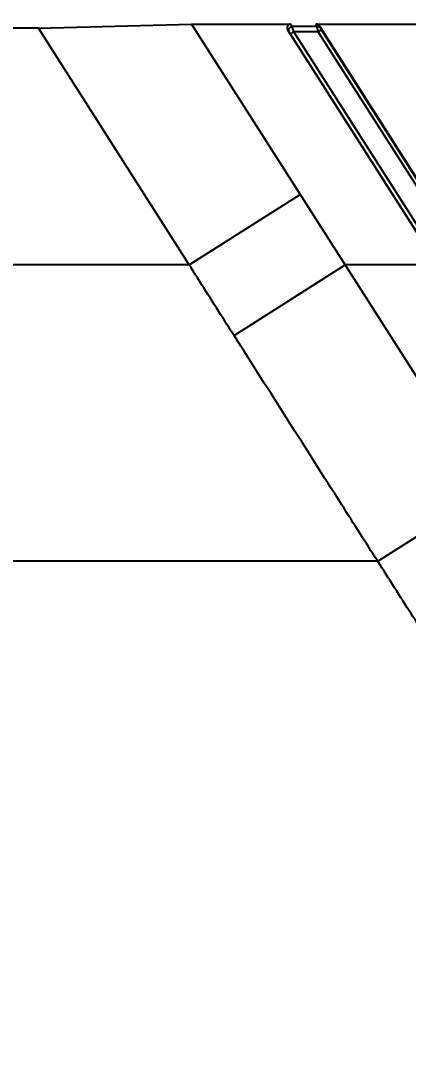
# Model space of a CAD drawing. Header units: millimetres. Extents: x 1409 to 26878, y 589 to 5187.
# Drawn here: x 2945.8 to 2975.2, y 1485.6 to 1564.6 of the extents above; entities that cross this region are included whole.
import ezdxf

# ---------------------------------------------------------------- set-up
doc = ezdxf.new("R2010")
doc.units = ezdxf.units.MM
doc.layers.add('细实线', color=7, linetype='Continuous', lineweight=18)
doc.styles.add('工程字', font='gbenor.shx', dxfattribs={"bigfont": 'gbcbig.shx'})
doc.dimstyles.new('ISO-200', dxfattribs={"dimtxt": 15, "dimasz": 5, "dimexe": 2, "dimexo": 1, "dimgap": 2, "dimtad": 1, "dimdsep": 46, "dimtxsty": '工程字', "dimcen": 2.5, "dimclrd": 3, "dimclre": 3, "dimclrt": 6, "dimadec": 0, "dimazin": 0, "dimtfac": 1, "dimtmove": 0, "dimatfit": 3, "dimfxl": 1, "dimarcsym": 0})

# ---------------------------------------------------------------- blocks, each defined once
blk = doc.blocks.new('*D135')
at = {"layer": 'Defpoints', "color": 0, "transparency": 16777216}
for p in [(3120.884, 1590.431), (2590.884, 1539.8), (3120.884, 1539.8)]:
    blk.add_point(p, dxfattribs=at)
at = {"layer": '细实线', "color": 3, "lineweight": -2, "transparency": 16777216}
for p, q in [((2590.884, 1540.8), (2590.884, 1592.431)), ((3120.884, 1540.8), (3120.884, 1592.431)), ((2595.884, 1590.431), (3115.884, 1590.431))]:
    blk.add_line(p, q, dxfattribs=at)
at = {"layer": '细实线', "color": 3, "transparency": 16777216}
for points in [[(2595.884, 1591.264), (2595.884, 1589.598), (2590.884, 1590.431)], [(3115.884, 1591.264), (3115.884, 1589.598), (3120.884, 1590.431)]]:
    blk.add_solid(points, dxfattribs=at)
at = {"layer": '细实线', "color": 6, "lineweight": 5, "transparency": 16777216, "insert": (2855.884, 1599.931), "char_height": 15, "attachment_point": 5, "style": '工程字'}
blk.add_mtext('530', dxfattribs=at)
blk = doc.blocks.new('*D136')
at = {"layer": 'Defpoints', "color": 0, "transparency": 16777216}
for p in [(3139.384, 1609.782), (2572.384, 1537.3), (3139.384, 1537.3)]:
    blk.add_point(p, dxfattribs=at)
at = {"layer": '细实线', "color": 3, "lineweight": -2, "transparency": 16777216}
for p, q in [((2572.384, 1538.3), (2572.384, 1611.782)), ((3139.384, 1538.3), (3139.384, 1611.782)), ((2577.384, 1609.782), (3134.384, 1609.782))]:
    blk.add_line(p, q, dxfattribs=at)
at = {"layer": '细实线', "color": 3, "transparency": 16777216}
for points in [[(2577.384, 1610.615), (2577.384, 1608.949), (2572.384, 1609.782)], [(3134.384, 1610.615), (3134.384, 1608.949), (3139.384, 1609.782)]]:
    blk.add_solid(points, dxfattribs=at)
at = {"layer": '细实线', "color": 6, "lineweight": 5, "transparency": 16777216, "insert": (2855.884, 1619.282), "char_height": 15, "attachment_point": 5, "style": '工程字'}
blk.add_mtext('567', dxfattribs=at)

msp = doc.modelspace()

# ---------------------------------------------------------------- linework, layer by layer
at = {"color": 7, "linetype": 'Continuous'}
for p, q in [((2947.1557, 1563.9879), (2958.7785, 1564.3004)), ((2958.7785, 1564.3004), (2966.2764, 1564.3004)), ((2958.7785, 1564.3004), (3153.6063, 1258.482)), ((2966.4169, 1564.1255), (2966.2764, 1564.3004)), ((2968.288, 1564.1255), (2966.4169, 1564.1255)), ((2968.2057, 1564.3004), (2975.8805, 1564.3004)), ((2968.288, 1564.1255), (2968.2057, 1564.3004)), ((2968.5394, 1564.0303), (2968.4965, 1564.1217)), ((2968.4965, 1564.1217), (3155.2993, 1270.9)), ((2947.1557, 1563.9879), (2911.2596, 1563.9879)), ((2958.581, 1546.0537), (2947.1557, 1563.9879)), ((2966.0989, 1563.7905), (3154.7795, 1267.6214)), ((2966.1642, 1563.7092), (2966.0989, 1563.7905)), ((2977.4305, 1546.039), (2966.276, 1563.5481)), ((2968.3815, 1563.7227), (2966.5286, 1563.7227)), ((2977.6831, 1546.2136), (2966.5286, 1563.7227)), ((2979.6378, 1546.0537), (2968.3815, 1563.7227)), ((2979.8893, 1546.2003), (2968.6329, 1563.8692)), ((2958.581, 1546.0537), (2967.0074, 1551.3836)), ((2958.581, 1546.0537), (2899.8342, 1546.0537)), ((2961.9938, 1540.6863), (2970.4188, 1546.0288)), ((2977.4144, 1546.0288), (2970.4188, 1546.0288)), ((2972.8911, 1523.5568), (2981.3133, 1528.9279)), ((2972.8911, 1523.5568), (2885.5241, 1523.5568))]:
    msp.add_line(p, q, dxfattribs=at)
for centre, major_axis, ratio, start_param, end_param in [((2966.3607, 1563.9388), (-0.2343, 0.314), 0.7653352, -0.5188282, 1.474543), ((2968.2551, 1563.9388), (-0.1493, 0.341), 0.8056835, -1.3796573, -0.3390298)]:
    msp.add_ellipse(centre, major_axis=major_axis, ratio=ratio, start_param=start_param, end_param=end_param, dxfattribs=at)
for points, knots in [([(2966.1642, 1563.7092), (2966.1547, 1563.7268), (2966.1408, 1563.7663), (2966.138, 1563.8303), (2966.1523, 1563.8963), (2966.1826, 1563.9602), (2966.2271, 1564.0185), (2966.2829, 1564.0676), (2966.3469, 1564.1048), (2966.3934, 1564.1204), (2966.4169, 1564.1255)], [0, 0, 0, 0, 0.1084456, 0.2222064, 0.3428341, 0.470077, 0.6022317, 0.7366336, 0.8701906, 1, 1, 1, 1]), ([(2966.5286, 1563.7227), (2966.5185, 1563.7625), (2966.4985, 1563.8394), (2966.4691, 1563.9483), (2966.4423, 1564.0429), (2966.425, 1564.1002), (2966.4169, 1564.1255)], [0, 0, 0, 0, 0.2948555, 0.5700146, 0.8098999, 1, 1, 1, 1]), ([(2968.288, 1564.1255), (2968.3128, 1564.1286), (2968.3622, 1564.1294), (2968.4329, 1564.1131), (2968.4943, 1564.0803), (2968.5265, 1564.0481), (2968.5394, 1564.0303)], [0, 0, 0, 0, 0.2666882, 0.5222153, 0.7658226, 1, 1, 1, 1]), ([(2968.3815, 1563.7227), (2968.3714, 1563.7622), (2968.3523, 1563.8387), (2968.3262, 1563.9476), (2968.3074, 1564.0306), (2968.2952, 1564.0883), (2968.2902, 1564.1137), (2968.288, 1564.1255)], [0, 0, 0, 0, 0.2960219, 0.5720543, 0.8118123, 0.9132539, 1, 1, 1, 1]), ([(2968.6329, 1563.8692), (2968.6233, 1563.8843), (2968.6048, 1563.9139), (2968.579, 1563.9568), (2968.5599, 1563.9904), (2968.5472, 1564.0145), (2968.5418, 1564.0253), (2968.5394, 1564.0303)], [0, 0, 0, 0, 0.2883649, 0.5620024, 0.8056844, 0.9103883, 1, 1, 1, 1]), ([(2966.276, 1563.5481), (2966.266, 1563.5637), (2966.2463, 1563.5941), (2966.2171, 1563.6373), (2966.1901, 1563.6755), (2966.1725, 1563.6989), (2966.1642, 1563.7092)], [0, 0, 0, 0, 0.2838052, 0.5537507, 0.7974602, 1, 1, 1, 1]), ([(2966.276, 1563.5481), (2966.2763, 1563.5485), (2966.2771, 1563.5496), (2966.2795, 1563.5521), (2966.284, 1563.5561), (2966.2909, 1563.5619), (2966.3, 1563.5689), (2966.3111, 1563.5772), (2966.3242, 1563.5867), (2966.3391, 1563.5972), (2966.3621, 1563.6132), (2966.3943, 1563.6351), (2966.4363, 1563.6631), (2966.4816, 1563.6926), (2966.5128, 1563.7126), (2966.5286, 1563.7227)], [0, 0, 0, 0, 0.0054472, 0.0129493, 0.0341826, 0.0636706, 0.1011867, 0.146426, 0.1990042, 0.2584491, 0.3242505, 0.4725208, 0.6385477, 0.8165036, 1, 1, 1, 1]), ([(2968.3815, 1563.7227), (2968.3967, 1563.7324), (2968.4267, 1563.7513), (2968.4705, 1563.7784), (2968.5114, 1563.8032), (2968.543, 1563.822), (2968.5659, 1563.8352), (2968.5808, 1563.8436), (2968.594, 1563.851), (2968.6055, 1563.8571), (2968.6151, 1563.862), (2968.6228, 1563.8657), (2968.628, 1563.8678), (2968.6312, 1563.8689), (2968.6324, 1563.8692), (2968.6329, 1563.8692)], [0, 0, 0, 0, 0.185904, 0.364799, 0.5307095, 0.6782195, 0.7435237, 0.8024552, 0.8545437, 0.8993552, 0.9365368, 0.9658098, 0.9869696, 0.9944923, 1, 1, 1, 1]), ([(2961.9938, 1540.6863), (2961.7093, 1541.1336), (2960.5715, 1542.9227), (2959.434, 1544.7119), (2958.581, 1546.0537)], [0, 0, 0, 0, 0.2500642, 1, 1, 1, 1]), ([(2972.8911, 1523.5568), (2971.9826, 1524.9846), (2968.3498, 1530.6941), (2964.7175, 1536.404), (2961.9938, 1540.6863)], [0, 0, 0, 0, 0.2500694, 1, 1, 1, 1]), ([(2976.3117, 1518.1906), (2976.0267, 1518.6379), (2974.8869, 1520.4268), (2973.7466, 1522.2155), (2972.8911, 1523.5568)], [0, 0, 0, 0, 0.2500175, 1, 1, 1, 1])]:
    msp.add_open_spline(points, degree=3, knots=knots, dxfattribs=at)

# ---------------------------------------------------------------- dimensions: what is measured, and where the dimension line sits
at = {"layer": '细实线', "color": 3, "lineweight": 5}
for base, p1, p2, picture, middle in [((3139.3837, 1609.782), (2572.3837, 1537.2998), (3139.3837, 1537.2998), '*D136', (2855.8837, 1619.282)), ((3120.8837, 1590.431), (2590.8837, 1539.7998), (3120.8837, 1539.7998), '*D135', (2855.8837, 1599.931))]:
    dim = msp.add_linear_dim(base=base, p1=p1, p2=p2, dimstyle='ISO-200', dxfattribs=at)
    dim.commit()
    dim.dimension.update_dxf_attribs({"geometry": picture, "text_midpoint": middle})

doc.saveas('drawing.dxf')
